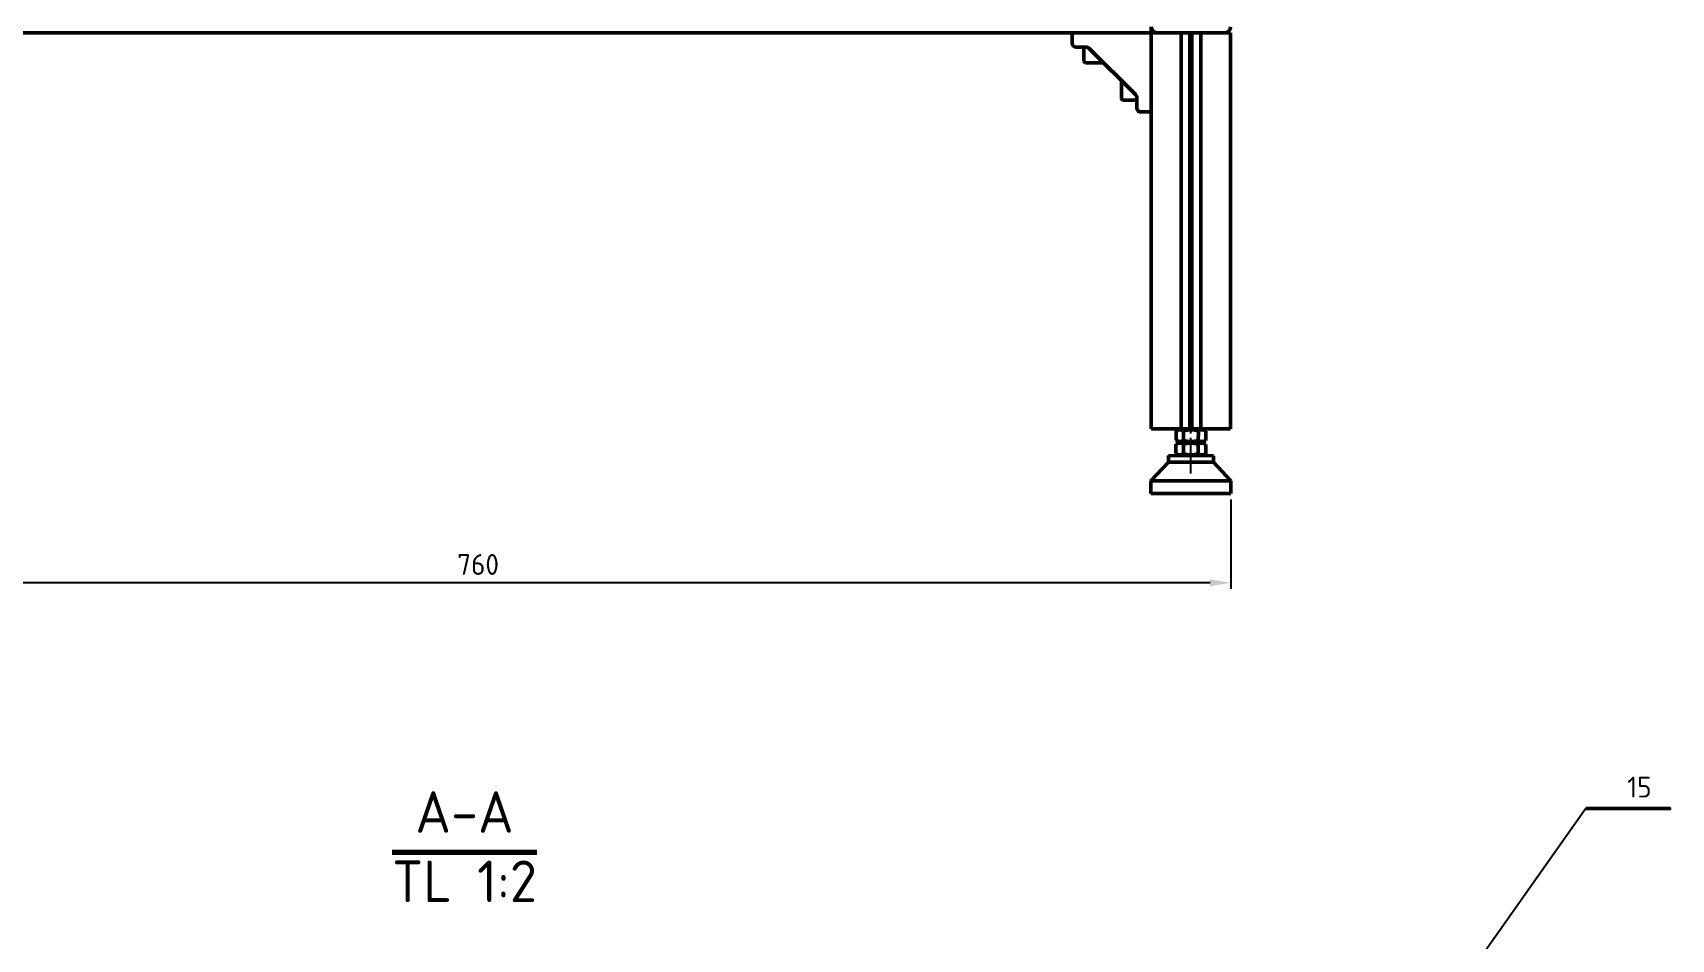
# Model space of a CAD drawing. Header units: millimetres. Extents: x 32504 to 36677, y 41990 to 42879.
# Drawn here: x 36060.1 to 36335.8, y 42436.4 to 42589 of the extents above; entities that cross this region are included whole.
import ezdxf

# ---------------------------------------------------------------- set-up
doc = ezdxf.new("R2010")
doc.units = ezdxf.units.MM
doc.linetypes.add('AM_ISO08W050', pattern=[18, 12, -1.5, 3, -1.5])
doc.linetypes.add('AM_ISO08W050x2', pattern=[9, 6, -0.75, 1.5, -0.75])
for name, color, linetype, lineweight in [('AM_0N', 7, 'Continuous', 50), ('AM_10', 7, 'AM_ISO08W050', 50), ('AM_5', 3, 'Continuous', 25), ('Duong_tam', 4, 'AM_ISO08W050', 25), ('Net_dam', 7, 'Continuous', 50)]:
    doc.layers.add(name, color=color, linetype=linetype, lineweight=lineweight)
doc.styles.add('TCVN', font='tcvn7284-2003i.ttf')
doc.styles.add('TCVN 7284', font='tcvn7284-2003i.ttf', dxfattribs={"height": 3.5})
doc.dimstyles.new('TCVN$0', dxfattribs={"dimtxt": 3.5, "dimasz": 3.5, "dimexe": 1, "dimexo": 1, "dimgap": 1.3, "dimtad": 1, "dimdsep": 46, "dimtxsty": 'TCVN', "dimcen": 0, "dimclrd": 3, "dimclre": 3, "dimclrt": 2, "dimadec": 0, "dimazin": 2, "dimtp": 0.1, "dimtm": 0.1, "dimtfac": 0.71, "dimtmove": 0, "dimatfit": 3, "dimfxl": 1, "dimtfill": 1, "dimlwd": 25, "dimlwe": 25, "dimarcsym": 1})

# ---------------------------------------------------------------- blocks, each defined once
blk = doc.blocks.new('*D42')
at = {"layer": 'Defpoints', "color": 0, "transparency": 16777216}
for p in [(36008.32, 42511.43), (36261.71, 42511.43), (36008.32, 42496.43)]:
    blk.add_point(p, dxfattribs=at)
at = {"layer": 'Net_dam', "color": 3, "linetype": 'ByBlock', "lineweight": 25, "transparency": 16777216}
for p, q in [((36008.32, 42510.43), (36008.32, 42495.43)), ((36261.71, 42510.43), (36261.71, 42495.43)), ((36258.21, 42496.43), (36011.82, 42496.43))]:
    blk.add_line(p, q, dxfattribs=at)
at = {"layer": 'Net_dam', "color": 3, "transparency": 16777216}
for points in [[(36011.82, 42497.01), (36011.82, 42495.84), (36008.32, 42496.43)], [(36258.21, 42497.01), (36258.21, 42495.84), (36261.71, 42496.43)]]:
    blk.add_solid(points, dxfattribs=at)
at = {"layer": 'Net_dam', "color": 2, "transparency": 16777216, "insert": (36135.02, 42499.5), "char_height": 3.5, "attachment_point": 5, "style": 'TCVN', "bg_fill": 3, "box_fill_scale": 1.1, "bg_fill_color": 256, "bg_fill_true_color": 13158600, "bg_fill_transparency": 0}
blk.add_mtext('760', dxfattribs=at)

msp = doc.modelspace()

# ---------------------------------------------------------------- linework, layer by layer
at = {"layer": 'AM_0N'}
for p, q in [((36252.4752, 42520.4091), (36252.4838, 42521.9901)), ((36252.4838, 42521.9901), (36253.0714, 42522.3251)), ((36256.9047, 42522.3043), (36253.0714, 42522.3251)), ((36253.7264, 42520.4028), (36253.735, 42521.9833)), ((36256.2289, 42520.3885), (36256.2375, 42521.9697)), ((36257.4887, 42521.9629), (36256.9047, 42522.3043)), ((36257.4801, 42520.3843), (36257.4887, 42521.9629)), ((36252.4609, 42518.154), (36253.0449, 42517.8126)), ((36252.4629, 42518.1528), (36252.4715, 42519.7338)), ((36252.4715, 42519.7338), (36253.0592, 42520.0688)), ((36252.4732, 42520.4103), (36253.0571, 42520.0689)), ((36256.8904, 42520.048), (36253.0571, 42520.0689)), ((36256.8925, 42520.048), (36253.0592, 42520.0688)), ((36253.7142, 42518.1465), (36253.7228, 42519.727)), ((36256.2166, 42518.1322), (36256.2252, 42519.7134)), ((36257.4679, 42518.128), (36256.8782, 42517.7918)), ((36257.4801, 42520.3843), (36256.8904, 42520.048)), ((36257.4765, 42519.7066), (36256.8925, 42520.048)), ((36257.4679, 42518.128), (36257.4765, 42519.7066)), ((36258.7685, 42517.7815), (36251.2077, 42517.8226))]:
    msp.add_line(p, q, dxfattribs=at)
for centre, radius, start, end in [((36253.1044, 42521.0743), 1.1063, 55.250365, 115.250365), ((36254.9648, 42518.0361), 4.1343, 72.071866, 107.305804), ((36256.8581, 42521.0539), 1.1063, 64.127304, 124.127304), ((36253.0915, 42519.063), 1.1063, 244.127304, 304.127304), ((36253.0922, 42518.818), 1.1063, 55.250365, 115.250365), ((36253.1037, 42521.3192), 1.1063, 244.127304, 304.127304), ((36254.9848, 42522.0807), 4.1343, 252.071866, 287.305804), ((36254.9526, 42515.7799), 4.1343, 72.071866, 107.305804), ((36254.997, 42524.337), 4.1343, 252.071866, 287.305804), ((36256.8452, 42519.0426), 1.1063, 235.250365, 295.250365), ((36256.8459, 42518.7976), 1.1063, 64.127304, 124.127304), ((36256.8574, 42521.2989), 1.1063, 235.250365, 295.250365)]:
    msp.add_arc(centre, radius, start, end, dxfattribs=at)
at = {"layer": 'AM_5'}
msp.add_line((36321.4337, 42458.4528), (36298.079, 42425.3445), dxfattribs=at)
at = {"layer": 'AM_5', "color": 3}
msp.add_line((36321.4337, 42458.4528), (36335.8155, 42458.4528), dxfattribs=at)
at = {"layer": 'Duong_tam', "linetype": 'AM_ISO08W050x2'}
msp.add_line((36254.9881, 42514.802), (36254.9881, 42525.3147), dxfattribs=at)
at = {"layer": 'Net_dam'}
for p, q in [((36248.3214, 42588.9814), (36248.3214, 42589.9814)), ((36021.6548, 42588.9814), (36165.6283, 42588.9814)), ((36165.6283, 42588.9814), (36248.3214, 42588.9814)), ((36234.9881, 42588.9814), (36248.3214, 42588.9814)), ((36234.9881, 42587.2147), (36234.9881, 42588.9814)), ((36248.3214, 42588.9814), (36249.3214, 42588.9814)), ((36248.3214, 42522.3147), (36248.3214, 42588.9814)), ((36248.3214, 42588.9814), (36248.3214, 42575.648)), ((36253.2214, 42588.9814), (36249.3214, 42588.9814)), ((36253.2214, 42588.9814), (36253.3214, 42588.9814)), ((36253.3214, 42522.3147), (36253.3214, 42588.9814)), ((36253.3214, 42588.9814), (36254.8149, 42588.9814)), ((36254.8149, 42522.3147), (36254.8149, 42588.9814)), ((36254.8149, 42588.9814), (36254.9881, 42588.9814)), ((36254.9881, 42522.3147), (36254.9881, 42588.9814)), ((36254.9881, 42588.9814), (36255.1613, 42588.9814)), ((36255.1613, 42522.3147), (36255.1613, 42588.9814)), ((36255.1613, 42588.9814), (36256.6548, 42588.9814)), ((36256.6548, 42522.3147), (36256.6548, 42588.9814)), ((36256.6548, 42588.9814), (36256.7548, 42588.9814)), ((36260.6548, 42588.9814), (36256.7548, 42588.9814)), ((36260.6548, 42588.9814), (36261.6548, 42588.9814)), ((36261.6548, 42522.3147), (36261.6548, 42588.9814)), ((36237.3786, 42586.548), (36235.6548, 42586.548)), ((36236.9881, 42584.9814), (36236.9881, 42586.548)), ((36236.9881, 42584.9814), (36236.9881, 42586.548)), ((36236.9881, 42584.9814), (36236.9881, 42586.548)), ((36236.9881, 42584.2147), (36236.9881, 42586.548)), ((36245.6928, 42578.51), (36237.85, 42586.3528)), ((36237.2548, 42583.948), (36240.2548, 42583.948)), ((36243.2881, 42580.9147), (36243.2881, 42577.9147)), ((36245.8881, 42577.648), (36243.5548, 42577.648)), ((36245.8881, 42577.648), (36244.3214, 42577.648)), ((36245.8881, 42577.648), (36244.3214, 42577.648)), ((36245.8881, 42577.648), (36244.3214, 42577.648)), ((36245.8881, 42576.3147), (36245.8881, 42578.0386)), ((36248.3214, 42575.648), (36246.5548, 42575.648)), ((36248.3214, 42522.3147), (36249.3214, 42522.3147)), ((36249.3214, 42522.3147), (36253.2214, 42522.3147)), ((36256.7548, 42522.3147), (36260.6548, 42522.3147)), ((36260.6548, 42522.3147), (36261.6548, 42522.3147)), ((36248.2656, 42513.5686), (36251.2077, 42516.7182)), ((36251.2077, 42516.7182), (36251.2077, 42517.8226)), ((36251.2077, 42516.7182), (36257.0382, 42516.7182)), ((36257.0382, 42516.7182), (36258.7685, 42516.7182)), ((36258.7685, 42517.7815), (36258.7685, 42516.7182)), ((36258.7685, 42516.7182), (36261.7106, 42513.5686)), ((36248.2656, 42511.4266), (36248.2656, 42513.5686)), ((36258.6338, 42513.5686), (36248.2656, 42513.5686)), ((36261.7106, 42513.5686), (36258.6338, 42513.5686)), ((36261.7106, 42513.5686), (36261.7106, 42511.4266)), ((36258.6338, 42511.4266), (36248.2656, 42511.4266)), ((36261.7106, 42511.4266), (36258.6338, 42511.4266)), ((36335.716, 42458.4343), (36321.4337, 42458.4343))]:
    msp.add_line(p, q, dxfattribs=at)
for centre, radius, start, end in [((36249.3214, 42589.9814), 1, 180, 270), ((36260.6548, 42589.9814), 1, 270, 0), ((36235.6548, 42587.2147), 0.6667, 180, 270), ((36253.2214, 42589.0814), 0.1, 270, 0), ((36256.7548, 42589.0814), 0.1, 180, 270), ((36237.2548, 42584.2147), 0.2667, 180, 270), ((36237.3786, 42585.8814), 0.6667, 45, 90), ((36243.5548, 42577.9147), 0.2667, 180, 270), ((36245.2214, 42578.0386), 0.6667, 0, 45), ((36246.5548, 42576.3147), 0.6667, 180, 270)]:
    msp.add_arc(centre, radius, start, end, dxfattribs=at)

# ---------------------------------------------------------------- texts
at = {"layer": 'AM_10', "color": 7, "lineweight": 70, "insert": (36132.7389, 42452.0208), "char_height": 7, "attachment_point": 5, "style": 'TCVN 7284'}
msp.add_mtext('A-A \\P{\\OTL 1:2}', dxfattribs=at)
at = {"layer": 'AM_5', "color": 30, "insert": (36330.4621, 42460.2903), "char_height": 3.5, "attachment_point": 8, "style": 'TCVN 7284'}
msp.add_mtext('15', dxfattribs=at)

# ---------------------------------------------------------------- next in the draw order: dimensions: what is measured, and where the dimension line sits
at = {"layer": 'Net_dam'}
dim = msp.add_linear_dim(base=(36008.3214, 42496.4266), p1=(36261.7106, 42511.4266), p2=(36008.3214, 42511.4266), angle=180, text='760', dimstyle='TCVN$0', override={"dimlfac": 3}, dxfattribs=at)
dim.commit()
dim.dimension.update_dxf_attribs({"geometry": '*D42', "text_midpoint": (36135.016, 42499.4991)})

doc.saveas('drawing.dxf')
